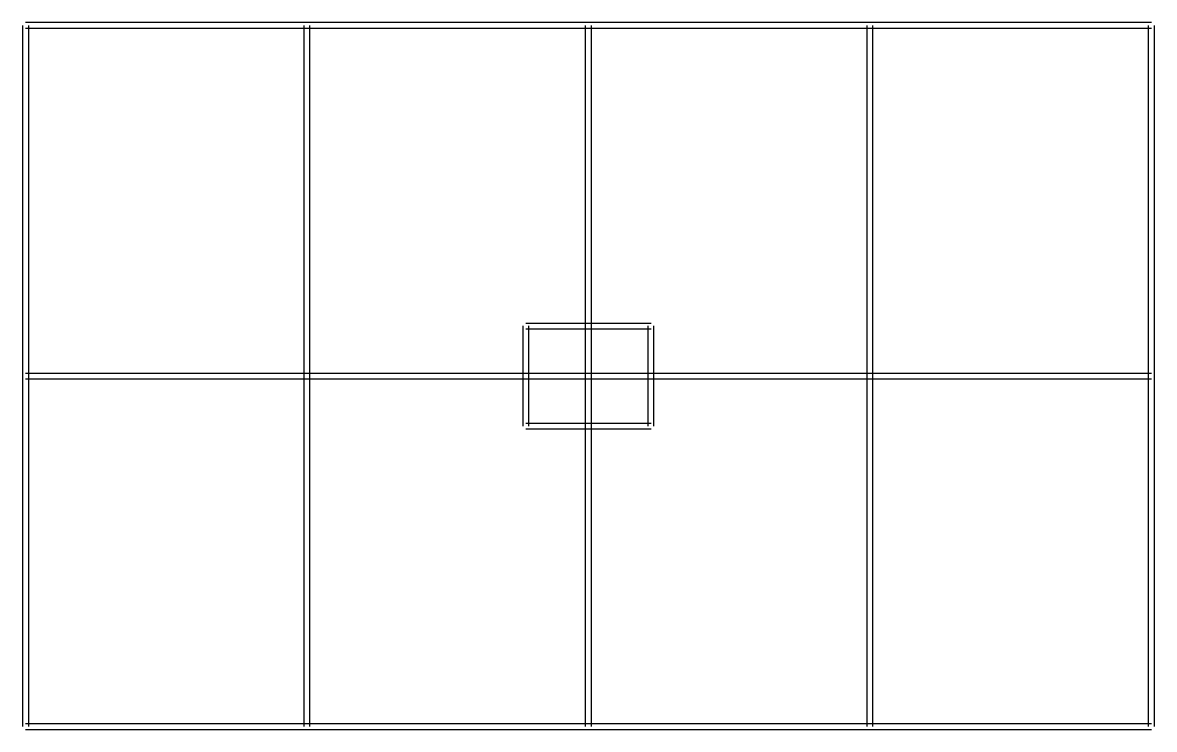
# Model space of a CAD drawing. Header units: metres. Extents: x -115 to 45115, y -115 to 28115.
import ezdxf

# ---------------------------------------------------------------- set-up
doc = ezdxf.new("R2010")
doc.units = ezdxf.units.M

msp = doc.modelspace()

# ---------------------------------------------------------------- linework, layer by layer
at = {"layer": 'WALL'}
for p, q in [((45000, 28115), (0, 28115)), ((-115, 28000), (-115, 0)), ((45000, 27885), (0, 27885)), ((115, 28000), (115, 0)), ((11135, 14000), (11135, 28000)), ((11365, 14000), (11365, 28000)), ((22385, 14000), (22385, 28000)), ((22615, 14000), (22615, 28000)), ((33635, 14000), (33635, 28000)), ((33865, 14000), (33865, 28000)), ((44885, 0), (44885, 28000)), ((45115, 0), (45115, 28000)), ((19885, 14000), (19885, 16000)), ((20000, 16115), (25000, 16115)), ((20000, 15885), (25000, 15885)), ((20115, 14000), (20115, 16000)), ((24885, 14000), (24885, 16000)), ((25115, 14000), (25115, 16000)), ((0, 14115), (45000, 14115)), ((0, 13885), (45000, 13885)), ((11135, 0), (11135, 14000)), ((11365, 0), (11365, 14000)), ((19885, 12000), (19885, 14000)), ((20115, 12000), (20115, 14000)), ((22385, 0), (22385, 14000)), ((22615, 0), (22615, 14000)), ((24885, 12000), (24885, 14000)), ((25115, 12000), (25115, 14000)), ((33635, 0), (33635, 14000)), ((33865, 0), (33865, 14000)), ((20000, 12115), (25000, 12115)), ((20000, 11885), (25000, 11885)), ((0, 115), (45000, 115)), ((0, -115), (45000, -115))]:
    msp.add_line(p, q, dxfattribs=at)

doc.saveas('drawing.dxf')
